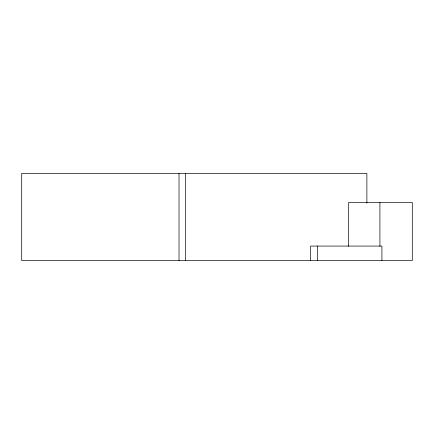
<?xml version="1.0" encoding="UTF-8"?>
<svg xmlns="http://www.w3.org/2000/svg" width="434" height="434" viewBox="0 0 434 434"><rect width="100%" height="100%" fill="white"/><g stroke="black" fill="none" stroke-linecap="round" stroke-linejoin="round"><path stroke-width="0.65" d="M381.92 260.595L381.92 246.067L310.619 246.067L310.619 260.595M379.918 202.466L379.918 246.403M366.887 203.145L366.887 173.405L21.7 173.405L21.7 260.595L412.3 260.595L412.3 202.466L348.583 202.466L348.583 246.403M317.384 246.067L317.384 260.595M185.595 173.405L185.595 260.595M179.014 173.405L179.014 260.595"/></g></svg>
